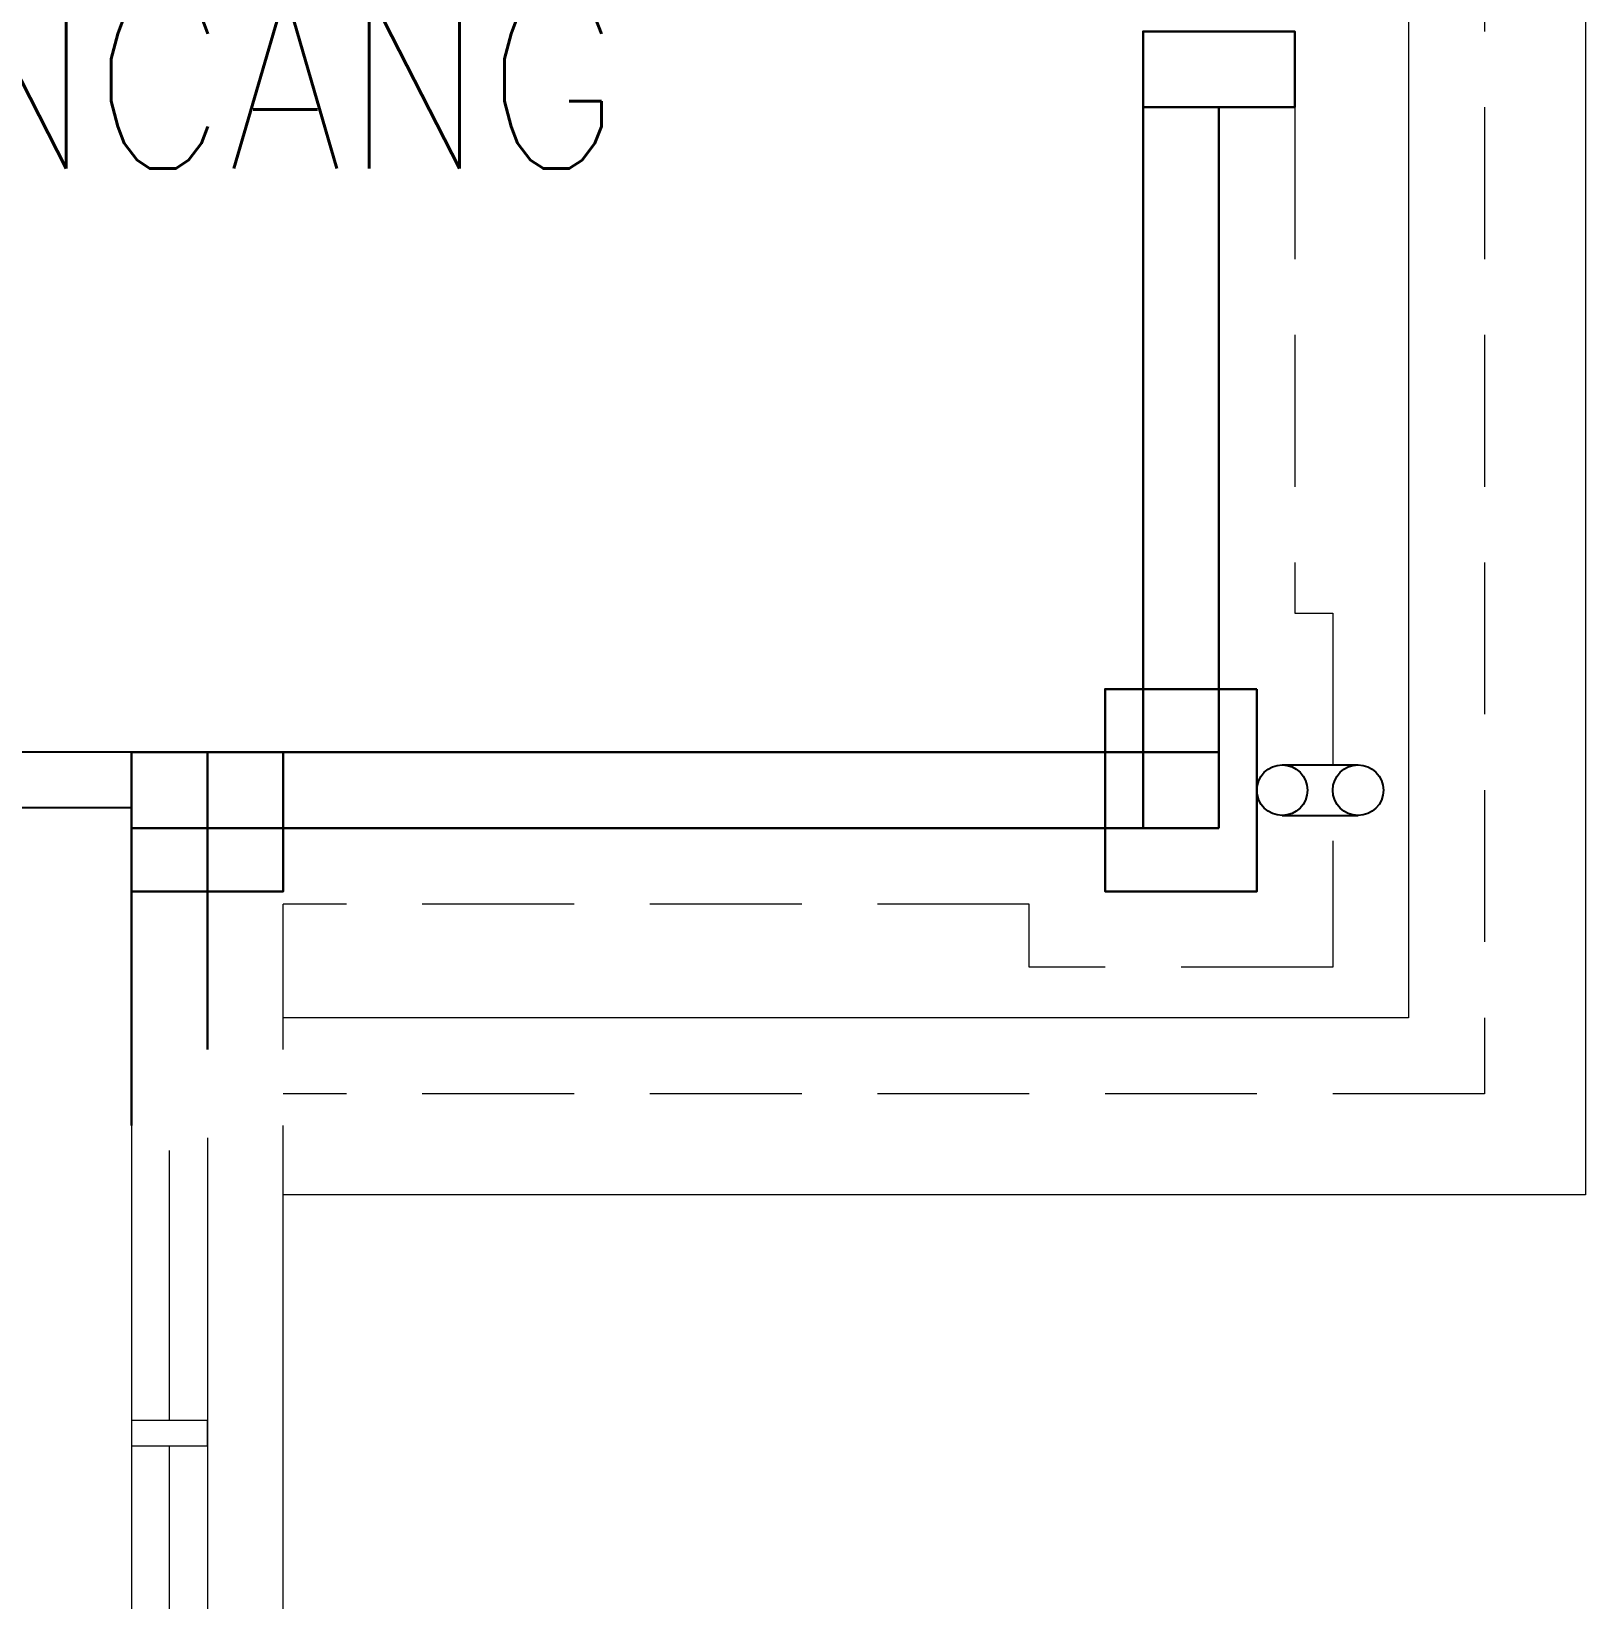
# Model space of a CAD drawing. Header units: inches. Extents: x 14 to 94880, y -4 to 65361.
# Drawn here: x 30867 to 33940, y 39598 to 42698 of the extents above; entities that cross this region are included whole.
import ezdxf
from ezdxf.enums import TextEntityAlignment as Align

# ---------------------------------------------------------------- set-up
doc = ezdxf.new("R2010")
doc.units = ezdxf.units.IN
doc.header["$MEASUREMENT"] = 0
doc.linetypes.add('HIDDEN', pattern=[0.375, 0.25, -0.125])
for name, color, linetype, lineweight in [('COLUMN', 8, 'Continuous', 30), ('LW', 8, 'Continuous', 20), ('t3', 8, 'Continuous', 25), ('wall', 8, 'Continuous', 30), ('WIN', 8, 'Continuous', 18)]:
    doc.layers.add(name, color=color, linetype=linetype, lineweight=lineweight)
doc.layers.add('DOWNPIPE', color=8, linetype='Continuous')
doc.layers.add('partition', color=8, linetype='Continuous')
doc.styles.add('LAILA', font='romans.shx', dxfattribs={"width": 0.85})

msp = doc.modelspace()

# ---------------------------------------------------------------- linework, layer by layer
at = {"layer": 'COLUMN'}
for points in [[(33290.2, 41398.4), (32990.2, 41398.4), (32990.2, 40998.4), (33290.2, 40998.4)], [(31065.2, 41273.4), (31365.2, 41273.4), (31365.2, 40998.4), (31065.2, 40998.4)]]:
    msp.add_lwpolyline(points, close=True, dxfattribs=at)
at = {"layer": 'DOWNPIPE'}
for p, q in [((33340.2, 41248.4), (33490.2, 41248.4)), ((33340.2, 41148.4), (33490.2, 41148.4))]:
    msp.add_line(p, q, dxfattribs=at)
for centre in [(33340.2, 41198.4), (33490.2, 41198.4)]:
    msp.add_circle(centre, 50, dxfattribs=at)
at = {"layer": 'LW'}
for p, q in [((33940.2, 53998.4), (33940.2, 40398.4)), ((33590.2, 53648.4), (33590.2, 40748.4)), ((31365.2, 40685.9), (31365.2, 40973.4)), ((33590.2, 40748.4), (31365.2, 40748.4)), ((31365.2, 38735.9), (31365.2, 40535.9)), ((33940.2, 40398.4), (31365.2, 40398.4))]:
    msp.add_line(p, q, dxfattribs=at)
at = {"layer": 'LW', "linetype": 'HIDDEN', "ltscale": 1200}
for p, q in [((33740.2, 53798.4), (33740.2, 40598.4)), ((33740.2, 40598.4), (31365.2, 40598.4))]:
    msp.add_line(p, q, dxfattribs=at)
msp.add_lwpolyline([(33365.2, 42548.4), (33365.2, 41548.4), (33440.2, 41548.4), (33440.2, 40848.4), (32840.2, 40848.4), (32840.2, 40973.4), (31365.2, 40973.4)], dxfattribs=at)
at = {"layer": 'partition'}
for p, q in [((31065.2, 41273.4), (27065.2, 41273.4)), ((31065.2, 41163.4), (27065.2, 41163.4))]:
    msp.add_line(p, q, dxfattribs=at)
at = {"layer": 'wall'}
for p, q in [((33065.2, 41123.4), (33065.2, 42698.4)), ((33215.2, 41123.4), (33215.2, 42548.4)), ((31065.2, 40535.9), (31065.2, 41273.4)), ((33215.2, 41273.4), (31065.2, 41273.4)), ((31215.2, 40685.9), (31215.2, 41273.4)), ((33215.2, 41123.4), (31065.2, 41123.4))]:
    msp.add_line(p, q, dxfattribs=at)
msp.add_lwpolyline([(33065.2, 42548.4), (33065.2, 42698.4), (33365.2, 42698.4), (33365.2, 42548.4)], close=True, dxfattribs=at)
at = {"layer": 'WIN'}
for p, q in [((31365.2, 40998.4), (31365.2, 41273.4)), ((31065.2, 40535.9), (31065.2, 38735.9)), ((31215.2, 40510.9), (31215.2, 38760.9)), ((31140.2, 39952.6), (31140.2, 40485.9)), ((31140.2, 39369.3), (31140.2, 39902.6))]:
    msp.add_line(p, q, dxfattribs=at)
msp.add_lwpolyline([(31215.2, 39902.6), (31215.2, 39952.6), (31065.2, 39952.6), (31065.2, 39902.6)], close=True, dxfattribs=at)

# ---------------------------------------------------------------- texts
at = {"layer": 't3', "style": 'LAILA', "width": 0.85}
msp.add_text('BINCANG', height=350, dxfattribs=at).set_placement((30336.7, 42777.2), align=Align.TOP_LEFT)

doc.saveas('drawing.dxf')
